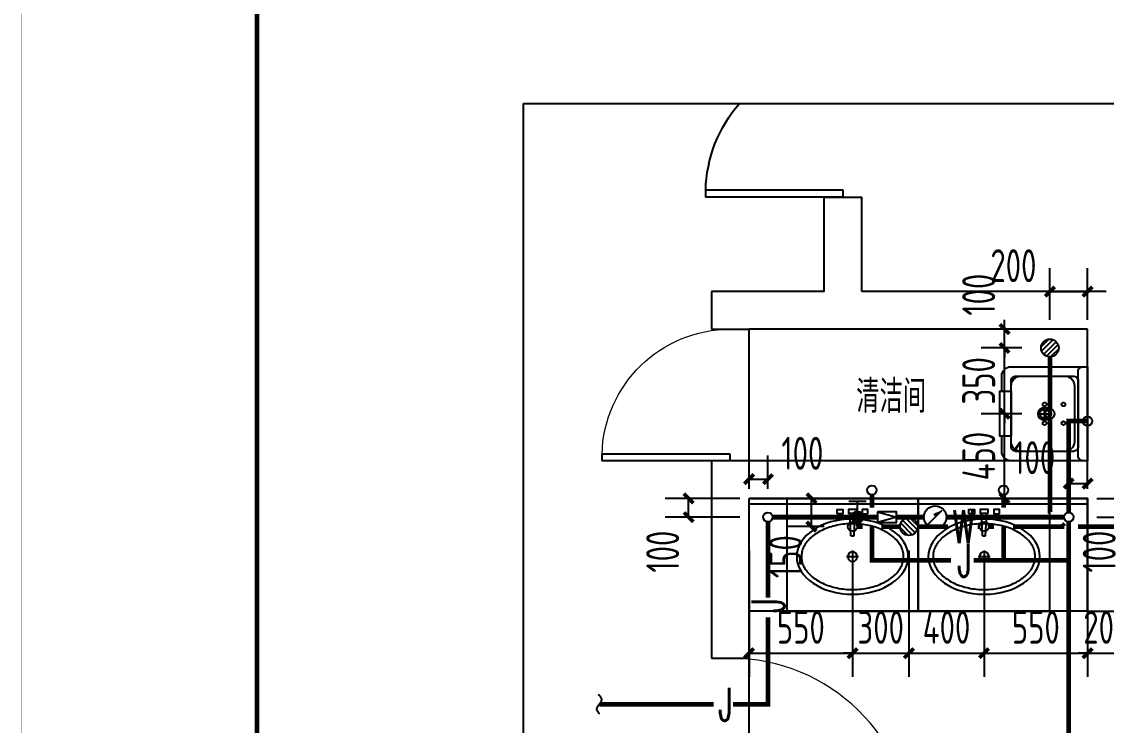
# Model space of a CAD drawing. Extents: x 57845 to 99897, y -155062 to -111524.
# Drawn here: x 57845 to 63614, y -132207 to -128465 of the extents above; entities that cross this region are included whole.
import ezdxf

# ---------------------------------------------------------------- set-up
doc = ezdxf.new("R2010")
doc.units = 0
doc.header["$LTSCALE"] = 1000
doc.header["$MEASUREMENT"] = 0
for name, color, linetype in [('02-TEXT_房间', 7, 'Continuous'), ('A-C_门', 150, 'Continuous'), ('A-I_卫-洁具', 241, 'Continuous'), ('A_STR-砌块墙', 121, 'Continuous'), ('EQUIP_地漏', 7, 'Continuous'), ('EQUIP_污水', 7, 'Continuous'), ('EQUIP_给水', 7, 'Continuous'), ('PIPE-污水', 2, 'Continuous'), ('PIPE-给水', 3, 'Continuous'), ('TEXT_污水', 7, 'Continuous'), ('TEXT_给水', 7, 'Continuous'), ('TWT_DIM', 3, 'Continuous'), ('VALVE_给水', 7, 'Continuous'), ('VPIPE-给水', 3, 'Continuous')]:
    doc.layers.add(name, color=color, linetype=linetype)
doc.layers.add('04-不打印_视口', color=5, linetype='Continuous', plot=False)
doc.layers.add('04-不打印_辅助线', color=165, linetype='Continuous', plot=False)
doc.styles.add('_TCH_DIM_T3', font='ROS1', dxfattribs={"width": 0.8, "bigfont": 'JD'})
doc.styles.add('_TCH_SPACE', font='ros.shx', dxfattribs={"width": 0.75, "height": 5, "bigfont": 'jd.shx'})
doc.styles.add('_TWT_PIPETEXT', font='SIMPLEX', dxfattribs={"width": 0.8, "height": 3.5, "bigfont": 'HZTXT'})
doc.dimstyles.new('_TWT_ARCH&&50', dxfattribs={"dimtxt": 175, "dimasz": 50, "dimexe": 125, "dimexo": 150, "dimgap": 50, "dimtad": 1, "dimdec": 0, "dimzin": 0, "dimdsep": 46, "dimtxsty": '_TCH_DIM_T3', "dimblk": 'ARCHTICK', "dimcen": 0.09, "dimazin": 2, "dimtfac": 1, "dimtdec": 0, "dimtix": 1, "dimtmove": 2, "dimatfit": 3, "dimfxl": 0, "dimtolj": 1, "dimtzin": 0, "dimarcsym": 0})

# ---------------------------------------------------------------- blocks, each defined once
blk = doc.blocks.new('图框-A1')
for points, const_width in [([(0, 0), (841, 0), (841, 594), (0, 594)], 0.05), ([(766, 584), (25, 584), (25, 10), (766, 10)], 0.5)]:
    blk.add_lwpolyline(points, close=True, dxfattribs=dict(const_width=const_width))
blk = doc.blocks.new('meae')
for p, q in [((-215, 0), (-243.8, 0)), ((-210, 5), (-210, 32.8)), ((-176.7, 0), (-205, 0)), ((-99.5, 8), (21.7, 14.4)), ((-99.5, -8), (-99.5, 8)), ((21.7, -14.4), (21.7, 14.4)), ((-210, -32.3), (-210, -5)), ((-99.5, -8), (21.7, -14.4))]:
    blk.add_line(p, q)
for points in [[(17.2, 81.4), (40, 81.4), (40, 51.4), (17.2, 51.4)], [(21.7, 21.4), (40, 21.4), (40, -21.4), (21.7, -21.4)], [(17.2, -81.4), (40, -81.4), (40, -51.4), (17.2, -51.4)]]:
    blk.add_lwpolyline(points, close=True)
at = {"const_width": 0.84}
blk.add_lwpolyline([(-209.6, -0.1, -1), (-210.4, -0.1, -1)], format="xyb", close=True, dxfattribs=at)
blk.add_circle((-210, 0), 25.2)
blk.add_ellipse((-210, 0), major_axis=(0, -296.8), ratio=0.673766)
at = {"color": 8}
blk.add_open_spline([(-210, -271.8), (-201.6, -271.8), (-193.3, -270.9), (-176.6, -267), (-168.2, -264.1), (-151.7, -256.3), (-143.6, -251.4), (-127.7, -239.7), (-119.9, -232.8), (-105, -217.1), (-97.9, -208.3), (-84.5, -189), (-78.3, -178.5), (-66.9, -156.1), (-61.7, -144.2), (-52.7, -119.1), (-48.8, -106), (-42.4, -79), (-39.9, -65.1), (-36.4, -36.9), (-35.4, -22.5), (-34.8, 6.2), (-35.3, 20.7), (-37.7, 49.2), (-39.6, 63.3), (-45, 90.9), (-48.3, 104.3), (-56.4, 130.2), (-61.1, 142.6), (-71.6, 166.1), (-77.5, 177.1), (-90.2, 197.7), (-97, 207.1), (-111.4, 224.2), (-118.9, 231.8), (-134.5, 245.1), (-142.5, 250.8), (-158.9, 260.1), (-167.2, 263.7), (-183.8, 269), (-192.2, 270.7), (-208.9, 272.2), (-217.3, 271.9), (-234, 269.5), (-242.4, 267.4), (-259, 261.1), (-267.2, 256.9), (-283.4, 246.7), (-291.3, 240.5), (-306.7, 226.3), (-314.1, 218.2), (-328.1, 200.2), (-334.7, 190.4), (-346.9, 169), (-352.4, 157.6), (-362.4, 133.5), (-366.8, 120.8), (-374.2, 94.4), (-377.2, 80.8), (-381.8, 52.9), (-383.4, 38.7), (-385.1, 10.1), (-385.2, -4.4), (-383.9, -33.1), (-382.5, -47.4), (-378.3, -75.4), (-375.4, -89.1), (-368.4, -115.7), (-364.2, -128.5), (-354.5, -153), (-349.1, -164.6), (-337.2, -186.3), (-330.7, -196.4), (-316.9, -214.8), (-309.6, -223.2), (-294.4, -237.9), (-286.5, -244.3), (-270.4, -255.1), (-262.2, -259.5), (-245.6, -266.3), (-237.3, -268.8), (-222.6, -271.3), (-216.3, -271.8), (-210, -271.8)], degree=3, knots=[0, 0, 0, 0, 0.154173, 0.154173, 0.308346, 0.308346, 0.462518, 0.462518, 0.616691, 0.616691, 0.770864, 0.770864, 0.925037, 0.925037, 1.07921, 1.07921, 1.233382, 1.233382, 1.387555, 1.387555, 1.541728, 1.541728, 1.695901, 1.695901, 1.850074, 1.850074, 2.004247, 2.004247, 2.158419, 2.158419, 2.312592, 2.312592, 2.466765, 2.466765, 2.620938, 2.620938, 2.775111, 2.775111, 2.929283, 2.929283, 3.083456, 3.083456, 3.237629, 3.237629, 3.391802, 3.391802, 3.545975, 3.545975, 3.700147, 3.700147, 3.85432, 3.85432, 4.008493, 4.008493, 4.162666, 4.162666, 4.316839, 4.316839, 4.471011, 4.471011, 4.625184, 4.625184, 4.779357, 4.779357, 4.93353, 4.93353, 5.087703, 5.087703, 5.241876, 5.241876, 5.396048, 5.396048, 5.550221, 5.550221, 5.704394, 5.704394, 5.858567, 5.858567, 6.01274, 6.01274, 6.166912, 6.166912, 6.283185, 6.283185, 6.283185, 6.283185], dxfattribs=at)
at = {"layer": '04-不打印_辅助线'}
blk.add_lwpolyline([(-500, -350), (-500, 350), (100, 350), (100, -350)], close=True, dxfattribs=at)
blk = doc.blocks.new('hgfd')
at = {"color": 8}
for p, q in [((0, 266.5), (0, 189.5)), ((-38.5, 228), (38.5, 228))]:
    blk.add_line(p, q, dxfattribs=at)
for points in [[(250, 0), (-250, 0), (-250, 406, -0.414214), (-200, 456), (-120, 456), (-120, 466), (120, 466), (120, 456), (200, 456, -0.414214), (250, 406)], [(175, 50), (-175, 50, -0.414214), (-200, 75), (-200, 381, -0.414214), (-175, 406), (175, 406, -0.414214), (200, 381), (200, 75, -0.414214)], [(250, 0), (-250, 0), (-250, 25, -0.414214), (-225, 50), (225, 50, -0.414214), (250, 25)]]:
    blk.add_lwpolyline(points, format="xyb", close=True)
blk.add_lwpolyline([(120, 406), (-120, 406), (-120, 466), (120, 466)], close=True)
blk.add_lwpolyline([(120, 456), (200, 456, -0.414214), (250, 406), (250, 0), (-250, 0), (-250, 406, -0.414214), (-200, 456), (-120, 456)], format="xyb")
blk.add_lwpolyline([(150, 70), (-150, 70, -0.414214), (-200, 120), (-200, 356, -0.414214), (-150, 406), (150, 406, -0.414214), (200, 356), (200, 120, -0.414214)], format="xyb", close=True, dxfattribs=at)
for centre, radius in [((-50, 228), 10), ((0, 228), 35), ((50, 228), 10), ((-50, 128), 10), ((50, 128), 10)]:
    blk.add_circle(centre, radius)
blk.add_circle((0, 228), 25, dxfattribs=at)
blk = doc.blocks.new('$DorLib2D$00000001')
at = {"ltscale": 0.5}
for p, q in [((0.45, 0.975), (0.5, 0.975)), ((0.45, 0), (0.45, 0.975)), ((0.5, 0), (0.5, 0.975)), ((0.5, 0), (0.45, 0))]:
    blk.add_line(p, q, dxfattribs=at)
at = {"lineweight": 13, "ltscale": 0.5}
blk.add_arc((0.475, 0), 0.975, 91.46928, 180, dxfattribs=at)
blk = doc.blocks.new('11')
at = {"layer": '04-不打印_视口', "elevation": 0}
blk.add_lwpolyline([(65433.8, -128899.9), (73633.8, -128899.9), (73633.8, -138699.9), (65433.8, -138699.9)], close=True, dxfattribs=at)
at = {"layer": 'A-C_门', "color": 8, "extrusion": (0, 0, -1)}
for p, q in [((67133.8, -129361.2, 0), (66402.5, -129361.2, 0)), ((66402.5, -129361.2, 0), (66402.5, -129398.7, 0)), ((67133.8, -129398.7, 0), (66402.5, -129398.7, 0)), ((67133.8, -129398.7, 0), (67133.8, -129361.2, 0))]:
    blk.add_line(p, q, dxfattribs=at)
at = {"layer": 'A-C_门', "color": 8}
for p, q in [((66633.8, -130799.9, 0), (66633.8, -130099.9, 0)), ((66633.8, -132849.9, 0), (66633.8, -131849.9, 0))]:
    blk.add_line(p, q, dxfattribs=at)
at = {"layer": 'A-C_门', "color": 8, "extrusion": (0, 0, -1)}
blk.add_arc((-67133.8, -129380, 0), 731.2, 1.46928, 41.02791, dxfattribs=at)
at = {"layer": 'A-I_卫-洁具', "ltscale": 0.1}
blk.add_line((66633.8, -131029.9, 0), (68433.8, -131029.9, 0), dxfattribs=at)
at = {"layer": 'A-I_卫-洁具', "ltscale": 0.1, "elevation": 0}
blk.add_lwpolyline([(66633.8, -130999.9), (68433.8, -130999.9), (68433.8, -131599.9), (66633.8, -131599.9)], close=True, dxfattribs=at)
at = {"layer": 'A_STR-砌块墙', "color": 8}
for p, q in [((67033.8, -129899.9), (67033.8, -129398.7)), ((67033.8, -129398.7), (67233.8, -129398.7)), ((67233.8, -129899.9), (67233.8, -129398.7)), ((66433.8, -129899.9), (66433.8, -130099.9)), ((67033.8, -129899.9), (66433.8, -129899.9)), ((68533.8, -129899.9), (67233.8, -129899.9)), ((66433.8, -130099.9), (66633.8, -130099.9)), ((67133.8, -130099.9), (66633.8, -130099.9)), ((68433.8, -130099.9), (67133.8, -130099.9)), ((68433.8, -130799.9), (68433.8, -130099.9)), ((66633.8, -130799.9), (66433.8, -130799.9)), ((66433.8, -130799.9), (66433.8, -130899.9)), ((68433.8, -130799.9), (66633.8, -130799.9)), ((66433.8, -130899.9), (66433.8, -131849.9)), ((68433.8, -130999.9), (66633.8, -130999.9)), ((66633.8, -131849.9), (66633.8, -130999.9)), ((68433.8, -131599.9), (68433.8, -130999.9)), ((68433.8, -131599.9), (68633.8, -131599.9)), ((66433.8, -131849.9), (66633.8, -131849.9))]:
    blk.add_line(p, q, dxfattribs=at)
at = {"layer": 'A-C_门', "color": 8, "zscale": 200}
for p, xscale, yscale, rotation in [((66533.8, -130449.9), -700, 700, 89.99999999998518), ((66533.8, -132349.9), -1000, -1000, 89.99999999998768)]:
    blk.add_blockref('$DorLib2D$00000001', p, dxfattribs=dict(at, xscale=xscale, yscale=yscale, rotation=rotation))
at = {"layer": 'A-I_卫-洁具', "ltscale": 0.1, "rotation": 89.99999999369673}
blk.add_blockref('hgfd', (68433.8, -130549.9, 0), dxfattribs=at)
at = {"layer": 'A-I_卫-洁具', "ltscale": 0.1, "xscale": -1, "rotation": 270}
for p in [(67183.8, -131099.9, 0), (67883.8, -131099.9, 0)]:
    blk.add_blockref('meae', p, dxfattribs=at)
at = {"layer": '02-TEXT_房间', "style": '_TCH_SPACE', "width": 0.75}
blk.add_text('清洁间', height=173.64, dxfattribs=at).set_placement((67204.2, -130544.9, 0))
blk = doc.blocks.new('$TwtSys$00000147')
blk.add_circle((0, 0, 0), 1)
blk = doc.blocks.new('$TwtSys$00000141')
for p, q in [((-94, 8), (-10, 92)), ((-94, 8), (-10, 92)), ((-87, -35), (35, 87)), ((-87, -35), (35, 87)), ((-66, -66), (66, 66)), ((-66, -66), (66, 66)), ((-32, -87), (88, 33)), ((-32, -87), (88, 33)), ((11, -92), (92, -11)), ((11, -92), (92, -11))]:
    blk.add_line(p, q)
blk.add_circle((0, 0), 94)
blk.add_circle((0, 0), 94)
blk = doc.blocks.new('_ArchTick')
at = {"color": 0, "linetype": 'ByBlock', "const_width": 0.4}
blk.add_lwpolyline([(-0.5, -0.5), (0.5, 0.5)], dxfattribs=at)
blk = doc.blocks.new('*D242')
at = {"layer": 'Defpoints', "color": 0}
for p in [(63513.7, -131126.7), (63713.7, -131126.7), (63713.7, -131823.4)]:
    blk.add_point(p, dxfattribs=at)
at = {"layer": 'TWT_DIM', "color": 0, "lineweight": -2}
for p, q in [((63513.7, -131276.7), (63513.7, -131948.4)), ((63713.7, -131276.7), (63713.7, -131948.4)), ((63513.7, -131823.4), (63463.7, -131823.4)), ((63513.7, -131823.4), (63713.7, -131823.4)), ((63713.7, -131823.4), (63763.7, -131823.4))]:
    blk.add_line(p, q, dxfattribs=at)
at = {"layer": 'TWT_DIM', "color": 0, "lineweight": -2, "xscale": 50, "yscale": 50, "zscale": 50}
blk.add_blockref('_ArchTick', (63513.7, -131823.4), dxfattribs=at)
at = {"layer": 'TWT_DIM', "color": 0, "lineweight": -2, "xscale": 50, "yscale": 50, "zscale": 50, "rotation": 180}
blk.add_blockref('_ArchTick', (63713.7, -131823.4), dxfattribs=at)
at = {"layer": 'TWT_DIM', "color": 0, "insert": (63613.7, -131685.9), "char_height": 175, "attachment_point": 5, "style": '_TCH_DIM_T3'}
blk.add_mtext('\\A1;200', dxfattribs=at)
blk = doc.blocks.new('*D243')
at = {"layer": 'Defpoints', "color": 0}
for p in [(62963.7, -131126.7), (63513.7, -131126.7), (63513.7, -131823.4)]:
    blk.add_point(p, dxfattribs=at)
at = {"layer": 'TWT_DIM', "color": 0, "lineweight": -2}
for p, q in [((62963.7, -131276.7), (62963.7, -131948.4)), ((63513.7, -131276.7), (63513.7, -131948.4)), ((62963.7, -131823.4), (63513.7, -131823.4))]:
    blk.add_line(p, q, dxfattribs=at)
at = {"layer": 'TWT_DIM', "color": 0, "lineweight": -2, "xscale": 50, "yscale": 50, "zscale": 50, "rotation": 180}
blk.add_blockref('_ArchTick', (62963.7, -131823.4), dxfattribs=at)
at = {"layer": 'TWT_DIM', "color": 0, "lineweight": -2, "xscale": 50, "yscale": 50, "zscale": 50}
blk.add_blockref('_ArchTick', (63513.7, -131823.4), dxfattribs=at)
at = {"layer": 'TWT_DIM', "color": 0, "insert": (63238.7, -131685.9), "char_height": 175, "attachment_point": 5, "style": '_TCH_DIM_T3'}
blk.add_mtext('\\A1;550', dxfattribs=at)
blk = doc.blocks.new('*D244')
at = {"layer": 'Defpoints', "color": 0}
for p in [(62563.7, -131126.7), (62963.7, -131126.7), (62963.7, -131823.4)]:
    blk.add_point(p, dxfattribs=at)
at = {"layer": 'TWT_DIM', "color": 0, "lineweight": -2}
for p, q in [((62563.7, -131276.7), (62563.7, -131948.4)), ((62963.7, -131276.7), (62963.7, -131948.4)), ((62563.7, -131823.4), (62963.7, -131823.4))]:
    blk.add_line(p, q, dxfattribs=at)
at = {"layer": 'TWT_DIM', "color": 0, "lineweight": -2, "xscale": 50, "yscale": 50, "zscale": 50, "rotation": 180}
blk.add_blockref('_ArchTick', (62563.7, -131823.4), dxfattribs=at)
at = {"layer": 'TWT_DIM', "color": 0, "lineweight": -2, "xscale": 50, "yscale": 50, "zscale": 50}
blk.add_blockref('_ArchTick', (62963.7, -131823.4), dxfattribs=at)
at = {"layer": 'TWT_DIM', "color": 0, "insert": (62763.7, -131685.9), "char_height": 175, "attachment_point": 5, "style": '_TCH_DIM_T3'}
blk.add_mtext('\\A1;400', dxfattribs=at)
blk = doc.blocks.new('*D245')
at = {"layer": 'Defpoints', "color": 0}
for p in [(62263.7, -131126.7), (62563.7, -131126.7), (62563.7, -131823.4)]:
    blk.add_point(p, dxfattribs=at)
at = {"layer": 'TWT_DIM', "color": 0, "lineweight": -2}
for p, q in [((62263.7, -131276.7), (62263.7, -131948.4)), ((62563.7, -131276.7), (62563.7, -131948.4)), ((62263.7, -131823.4), (62213.7, -131823.4)), ((62263.7, -131823.4), (62563.7, -131823.4)), ((62563.7, -131823.4), (62613.7, -131823.4))]:
    blk.add_line(p, q, dxfattribs=at)
at = {"layer": 'TWT_DIM', "color": 0, "lineweight": -2, "xscale": 50, "yscale": 50, "zscale": 50}
blk.add_blockref('_ArchTick', (62263.7, -131823.4), dxfattribs=at)
at = {"layer": 'TWT_DIM', "color": 0, "lineweight": -2, "xscale": 50, "yscale": 50, "zscale": 50, "rotation": 180}
blk.add_blockref('_ArchTick', (62563.7, -131823.4), dxfattribs=at)
at = {"layer": 'TWT_DIM', "color": 0, "insert": (62413.7, -131685.9), "char_height": 175, "attachment_point": 5, "style": '_TCH_DIM_T3'}
blk.add_mtext('\\A1;300', dxfattribs=at)
blk = doc.blocks.new('*D246')
at = {"layer": 'Defpoints', "color": 0}
for p in [(61713.7, -131126.7), (62263.7, -131126.7), (62263.7, -131823.4)]:
    blk.add_point(p, dxfattribs=at)
at = {"layer": 'TWT_DIM', "color": 0, "lineweight": -2}
for p, q in [((61713.7, -131276.7), (61713.7, -131948.4)), ((62263.7, -131276.7), (62263.7, -131948.4)), ((61713.7, -131823.4), (62263.7, -131823.4))]:
    blk.add_line(p, q, dxfattribs=at)
at = {"layer": 'TWT_DIM', "color": 0, "lineweight": -2, "xscale": 50, "yscale": 50, "zscale": 50, "rotation": 180}
blk.add_blockref('_ArchTick', (61713.7, -131823.4), dxfattribs=at)
at = {"layer": 'TWT_DIM', "color": 0, "lineweight": -2, "xscale": 50, "yscale": 50, "zscale": 50}
blk.add_blockref('_ArchTick', (62263.7, -131823.4), dxfattribs=at)
at = {"layer": 'TWT_DIM', "color": 0, "insert": (61988.7, -131685.9), "char_height": 175, "attachment_point": 5, "style": '_TCH_DIM_T3'}
blk.add_mtext('\\A1;550', dxfattribs=at)
blk = doc.blocks.new('*D247')
at = {"layer": 'Defpoints', "color": 0}
for p in [(63072.6, -130549.9), (63313.7, -130549.9), (63313.7, -130999.9)]:
    blk.add_point(p, dxfattribs=at)
at = {"layer": 'TWT_DIM', "color": 0, "lineweight": -2}
for p, q in [((63163.7, -130549.9), (62947.6, -130549.9)), ((63072.6, -130999.9), (63072.6, -130549.9)), ((63163.7, -130999.9), (62947.6, -130999.9))]:
    blk.add_line(p, q, dxfattribs=at)
at = {"layer": 'TWT_DIM', "color": 0, "lineweight": -2, "xscale": 50, "yscale": 50, "zscale": 50}
for p, rotation in [((63072.6, -130549.9), 90), ((63072.6, -130999.9), 270)]:
    blk.add_blockref('_ArchTick', p, dxfattribs=dict(at, rotation=rotation))
at = {"layer": 'TWT_DIM', "color": 0, "insert": (62935.1, -130774.9), "char_height": 175, "attachment_point": 5, "rotation": 90, "style": '_TCH_DIM_T3'}
blk.add_mtext('\\A1;450', dxfattribs=at)
blk = doc.blocks.new('*D248')
at = {"layer": 'Defpoints', "color": 0}
for p in [(63072.6, -130199.9), (63313.7, -130199.9), (63313.7, -130549.9)]:
    blk.add_point(p, dxfattribs=at)
at = {"layer": 'TWT_DIM', "color": 0, "lineweight": -2}
for p, q in [((63072.6, -130199.9), (63072.6, -130149.9)), ((63163.7, -130199.9), (62947.6, -130199.9)), ((63072.6, -130549.9), (63072.6, -130199.9)), ((63163.7, -130549.9), (62947.6, -130549.9)), ((63072.6, -130549.9), (63072.6, -130599.9))]:
    blk.add_line(p, q, dxfattribs=at)
at = {"layer": 'TWT_DIM', "color": 0, "lineweight": -2, "xscale": 50, "yscale": 50, "zscale": 50}
for p, rotation in [((63072.6, -130199.9), 270), ((63072.6, -130549.9), 90)]:
    blk.add_blockref('_ArchTick', p, dxfattribs=dict(at, rotation=rotation))
at = {"layer": 'TWT_DIM', "color": 0, "insert": (62935.1, -130374.9), "char_height": 175, "attachment_point": 5, "rotation": 90, "style": '_TCH_DIM_T3'}
blk.add_mtext('\\A1;350', dxfattribs=at)
blk = doc.blocks.new('*D249')
at = {"layer": 'Defpoints', "color": 0}
for p in [(63072.6, -130099.9), (63313.7, -130099.9), (63313.7, -130199.9)]:
    blk.add_point(p, dxfattribs=at)
at = {"layer": 'TWT_DIM', "color": 0, "lineweight": -2}
for p, q in [((63072.6, -130099.9), (63072.6, -130049.9)), ((63163.7, -130099.9), (62947.6, -130099.9)), ((63072.6, -130199.9), (63072.6, -130099.9)), ((63163.7, -130199.9), (62947.6, -130199.9)), ((63072.6, -130199.9), (63072.6, -130249.9))]:
    blk.add_line(p, q, dxfattribs=at)
at = {"layer": 'TWT_DIM', "color": 0, "lineweight": -2, "xscale": 50, "yscale": 50, "zscale": 50}
for p, rotation in [((63072.6, -130099.9), 270), ((63072.6, -130199.9), 90)]:
    blk.add_blockref('_ArchTick', p, dxfattribs=dict(at, rotation=rotation))
at = {"layer": 'TWT_DIM', "color": 0, "insert": (62935.1, -129916.6), "char_height": 175, "attachment_point": 5, "rotation": 90, "style": '_TCH_DIM_T3'}
blk.add_mtext('\\A1;100', dxfattribs=at)
blk = doc.blocks.new('*D250')
at = {"layer": 'Defpoints', "color": 0}
for p in [(63513.7, -129899.9), (63313.7, -130199.9), (63513.7, -130199.9)]:
    blk.add_point(p, dxfattribs=at)
at = {"layer": 'TWT_DIM', "color": 0, "lineweight": -2}
for p, q in [((63313.7, -130049.9), (63313.7, -129774.9)), ((63513.7, -130049.9), (63513.7, -129774.9)), ((63313.7, -129899.9), (63513.7, -129899.9))]:
    blk.add_line(p, q, dxfattribs=at)
at = {"layer": 'TWT_DIM', "color": 0, "lineweight": -2, "xscale": 50, "yscale": 50, "zscale": 50, "rotation": 180}
blk.add_blockref('_ArchTick', (63313.7, -129899.9), dxfattribs=at)
at = {"layer": 'TWT_DIM', "color": 0, "lineweight": -2, "xscale": 50, "yscale": 50, "zscale": 50}
blk.add_blockref('_ArchTick', (63513.7, -129899.9), dxfattribs=at)
at = {"layer": 'TWT_DIM', "color": 0, "insert": (63119.7, -129762.4), "char_height": 175, "attachment_point": 5, "style": '_TCH_DIM_T3'}
blk.add_mtext('\\A1;200', dxfattribs=at)
blk = doc.blocks.new('*D251')
at = {"layer": 'Defpoints', "color": 0}
for p in [(62045.1, -130999.9), (62263.7, -130999.9), (62263.7, -131149.9)]:
    blk.add_point(p, dxfattribs=at)
at = {"layer": 'TWT_DIM', "color": 0, "lineweight": -2}
for p, q in [((62113.7, -130999.9), (61920.1, -130999.9)), ((62045.1, -131149.9), (62045.1, -130999.9)), ((62113.7, -131149.9), (61920.1, -131149.9))]:
    blk.add_line(p, q, dxfattribs=at)
at = {"layer": 'TWT_DIM', "color": 0, "lineweight": -2, "xscale": 50, "yscale": 50, "zscale": 50}
for p, rotation in [((62045.1, -130999.9), 90), ((62045.1, -131149.9), 270)]:
    blk.add_blockref('_ArchTick', p, dxfattribs=dict(at, rotation=rotation))
at = {"layer": 'TWT_DIM', "color": 0, "insert": (61907.6, -131310), "char_height": 175, "attachment_point": 5, "rotation": 90, "style": '_TCH_DIM_T3'}
blk.add_mtext('\\A1;150', dxfattribs=at)
blk = doc.blocks.new('$TwtSys$00000132')
at = {"elevation": 0}
blk.add_lwpolyline([(7, -101, -0.575183), (0, 0, 0.604745), (-11, 101, 16.924828)], format="xyb", dxfattribs=at)
blk = doc.blocks.new('$VALVE$00000497')
for p, q in [((77.8, 138.2), (-77.8, 138.2)), ((0, 50), (0, 138.2))]:
    blk.add_line(p, q)
at = {"const_width": 49.6}
blk.add_lwpolyline([(24.8, 0, 1), (-24.8, 0, 1)], format="xyb", close=True, dxfattribs=at)
blk.add_circle((0, 0), 50)
blk = doc.blocks.new('$VALVE$00000301')
for points in [[(-125, 72), (125, 0), (-125, -72)], [(-125, 72), (-125, -72), (125, -72), (125, 72), (-125, 72)]]:
    blk.add_lwpolyline(points)
for p in [(-125, 0), (125, 0)]:
    blk.add_point(p)
blk = doc.blocks.new('$VALVE$00000742')
blk.add_line((-93, -93), (93, 93))
blk.add_lwpolyline([(93, 93, 0, 50, 0), (-13, 22, 50, 50, 0)], format="xyseb")
blk.add_circle((0, 0), 150)
for p in [(-150, 0), (150, 0)]:
    blk.add_point(p)
blk = doc.blocks.new('*D348')
at = {"layer": 'Defpoints', "color": 0}
for p in [(61813.7, -130897.6), (61713.7, -131099.9), (61813.7, -131099.9)]:
    blk.add_point(p, dxfattribs=at)
at = {"layer": 'TWT_DIM', "color": 0, "lineweight": -2}
for p, q in [((61713.7, -130949.9), (61713.7, -130772.6)), ((61813.7, -130949.9), (61813.7, -130772.6)), ((61713.7, -130897.6), (61813.7, -130897.6))]:
    blk.add_line(p, q, dxfattribs=at)
at = {"layer": 'TWT_DIM', "color": 0, "lineweight": -2, "xscale": 50, "yscale": 50, "zscale": 50, "rotation": 180}
blk.add_blockref('_ArchTick', (61713.7, -130897.6), dxfattribs=at)
at = {"layer": 'TWT_DIM', "color": 0, "lineweight": -2, "xscale": 50, "yscale": 50, "zscale": 50}
blk.add_blockref('_ArchTick', (61813.7, -130897.6), dxfattribs=at)
at = {"layer": 'TWT_DIM', "color": 0, "insert": (61997.1, -130760.1), "char_height": 175, "attachment_point": 5, "style": '_TCH_DIM_T3'}
blk.add_mtext('\\A1;100', dxfattribs=at)
blk = doc.blocks.new('*D349')
at = {"layer": 'Defpoints', "color": 0}
for p in [(61391.8, -130999.9), (61813.7, -130999.9), (61813.7, -131099.9)]:
    blk.add_point(p, dxfattribs=at)
at = {"layer": 'TWT_DIM', "color": 0, "lineweight": -2}
for p, q in [((61663.7, -130999.9), (61266.8, -130999.9)), ((61391.8, -131099.9), (61391.8, -130999.9)), ((61663.7, -131099.9), (61266.8, -131099.9))]:
    blk.add_line(p, q, dxfattribs=at)
at = {"layer": 'TWT_DIM', "color": 0, "lineweight": -2, "xscale": 50, "yscale": 50, "zscale": 50}
for p, rotation in [((61391.8, -130999.9), 90), ((61391.8, -131099.9), 270)]:
    blk.add_blockref('_ArchTick', p, dxfattribs=dict(at, rotation=rotation))
at = {"layer": 'TWT_DIM', "color": 0, "insert": (61254.3, -131283.3), "char_height": 175, "attachment_point": 5, "rotation": 90, "style": '_TCH_DIM_T3'}
blk.add_mtext('\\A1;100', dxfattribs=at)
blk = doc.blocks.new('*D350')
at = {"layer": 'Defpoints', "color": 0}
for p in [(63513.7, -130921.1), (63413.7, -131099.9), (63513.7, -131099.9)]:
    blk.add_point(p, dxfattribs=at)
at = {"layer": 'TWT_DIM', "color": 0, "lineweight": -2}
for p, q in [((63413.7, -130949.9), (63413.7, -130796.1)), ((63513.7, -130949.9), (63513.7, -130796.1)), ((63413.7, -130921.1), (63513.7, -130921.1))]:
    blk.add_line(p, q, dxfattribs=at)
at = {"layer": 'TWT_DIM', "color": 0, "lineweight": -2, "xscale": 50, "yscale": 50, "zscale": 50, "rotation": 180}
blk.add_blockref('_ArchTick', (63413.7, -130921.1), dxfattribs=at)
at = {"layer": 'TWT_DIM', "color": 0, "lineweight": -2, "xscale": 50, "yscale": 50, "zscale": 50}
blk.add_blockref('_ArchTick', (63513.7, -130921.1), dxfattribs=at)
at = {"layer": 'TWT_DIM', "color": 0, "insert": (63230.4, -130783.6), "char_height": 175, "attachment_point": 5, "style": '_TCH_DIM_T3'}
blk.add_mtext('\\A1;100', dxfattribs=at)
blk = doc.blocks.new('*D351')
at = {"layer": 'Defpoints', "color": 0}
for p in [(63413.7, -130999.9), (63713.7, -130999.9), (63413.7, -131099.9)]:
    blk.add_point(p, dxfattribs=at)
at = {"layer": 'TWT_DIM', "color": 0, "lineweight": -2}
for p, q in [((63713.7, -130999.9), (63713.7, -130949.9)), ((63563.7, -130999.9), (63838.7, -130999.9)), ((63713.7, -131099.9), (63713.7, -130999.9)), ((63563.7, -131099.9), (63838.7, -131099.9)), ((63713.7, -131099.9), (63713.7, -131149.9))]:
    blk.add_line(p, q, dxfattribs=at)
at = {"layer": 'TWT_DIM', "color": 0, "lineweight": -2, "xscale": 50, "yscale": 50, "zscale": 50}
for p, rotation in [((63713.7, -130999.9), 270), ((63713.7, -131099.9), 90)]:
    blk.add_blockref('_ArchTick', p, dxfattribs=dict(at, rotation=rotation))
at = {"layer": 'TWT_DIM', "color": 0, "insert": (63576.2, -131283.3), "char_height": 175, "attachment_point": 5, "rotation": 90, "style": '_TCH_DIM_T3'}
blk.add_mtext('\\A1;100', dxfattribs=at)

msp = doc.modelspace()

# ---------------------------------------------------------------- hatches: boundary and pattern name
at = {"layer": 'PIPE-污水', "linetype": 'Continuous'}
for points in [[(63313.7, -131073), (63301.2, -131073), (63301.2, -131078.2)], [(63313.7, -131073), (63304.9, -131081.9), (63301.2, -131078.2)]]:
    msp.add_hatch(color=256, dxfattribs=at).paths.add_polyline_path(points)
at = {"layer": 'PIPE-给水', "linetype": 'Continuous'}
for points in [[(63413.7, -130589), (63401.2, -130589), (63401.2, -130576.5)], [(63413.7, -130589), (63413.7, -130576.5), (63401.2, -130576.5)], [(62367.2, -131329.9), (62354.7, -131329.9), (62354.7, -131342.4)], [(62367.2, -131329.9), (62367.2, -131342.4), (62354.7, -131342.4)], [(61813.7, -132095.7), (61813.7, -132108.2), (61826.2, -132108.2)], [(61813.7, -132095.7), (61826.2, -132095.7), (61826.2, -132108.2)]]:
    msp.add_hatch(color=256, dxfattribs=at).paths.add_polyline_path(points)

# ---------------------------------------------------------------- linework, layer by layer
at = {"layer": 'PIPE-污水', "linetype": 'Continuous', "ltscale": 0.5, "const_width": 25}
for points in [[(63313.7, -130524.9), (63313.7, -130246.9)], [(63313.7, -130574.9), (63313.7, -131073)], [(63376, -131135.3), (63390.7, -131149.9)], [(62288.7, -131149.9), (62317.2, -131149.9)], [(62417.2, -131149.9), (62516.7, -131149.9)], [(62610.7, -131149.9), (62772.3, -131149.9)], [(62928.9, -131149.9), (62938.7, -131149.9)], [(62988.7, -131149.9), (63017.2, -131149.9)], [(63117.2, -131149.9), (63390.7, -131149.9)], [(63463.7, -131149.9), (63728.9, -131149.9)]]:
    msp.add_lwpolyline(points, dxfattribs=at)
at = {"layer": 'PIPE-给水', "linetype": 'Continuous', "ltscale": 0.5, "const_width": 25}
for points in [[(63413.7, -131074.9), (63413.7, -130589)], [(63413.7, -130589), (63513.7, -130589)], [(62367.2, -131049.9), (62367.2, -130981.1)], [(63067.2, -131049.9), (63067.2, -130981.1)], [(61813.7, -131124.9), (61813.7, -131528.9)], [(62397, -131099.9), (61838.7, -131099.9)], [(62643.4, -131099.9), (62496.9, -131099.9)], [(63388.7, -131099.9), (62763.4, -131099.9)], [(63413.7, -131124.9), (63413.7, -131329.9)], [(62367.2, -131329.9), (62367.2, -131149.9)], [(63067.2, -131329.9), (63067.2, -131149.9)], [(62367.2, -131329.9), (62788.3, -131329.9)], [(62908.6, -131329.9), (63067.2, -131329.9)], [(63067.2, -131329.9), (63413.7, -131329.9)], [(63413.7, -131329.9), (63413.7, -133994.6)], [(61813.7, -131632.2), (61813.7, -132095.7)], [(60917, -132095.7), (61525.1, -132095.7)], [(61628.5, -132095.7), (61813.7, -132095.7)]]:
    msp.add_lwpolyline(points, dxfattribs=at)
at = {"layer": 'VPIPE-给水', "linetype": 'Continuous'}
for centre in [(63513.7, -130589, 0), (62367.2, -130956.1), (63067.2, -130956.1), (61813.7, -131099.9), (63413.7, -131099.9)]:
    msp.add_circle(centre, 25, dxfattribs=at)

# ---------------------------------------------------------------- block references
at = {"xscale": 50, "yscale": 50, "zscale": 50}
msp.add_blockref('图框-A1', (57845.8, -155061.2), dxfattribs=at)
at = {"layer": 'EQUIP_地漏', "xscale": 0.5, "yscale": 0.5, "zscale": 0.5}
for p, rotation in [((63313.7, -130199.9), 180), ((62563.7, -131149.9), 90)]:
    msp.add_blockref('$TwtSys$00000141', p, dxfattribs=dict(at, rotation=rotation))
at = {"layer": 'EQUIP_污水', "xscale": 25, "yscale": 25, "zscale": 25}
for p in [(63313.7, -130549.9), (62263.7, -131149.9), (62963.7, -131149.9)]:
    msp.add_blockref('$TwtSys$00000147', p, dxfattribs=at)
at = {"layer": 'EQUIP_给水', "xscale": 0.5, "yscale": 0.5, "zscale": 0.5}
msp.add_blockref('$TwtSys$00000132', (60917, -132095.7), dxfattribs=at)
at = {"layer": 'PIPE-给水', "linetype": 'Continuous'}
msp.add_blockref('11', (-4920.1, 0), dxfattribs=at)
at = {"layer": 'VALVE_给水', "xscale": 0.6, "yscale": 0.6, "zscale": 0.6}
msp.add_blockref('$VALVE$00000497', (62290.3, -131099.9), dxfattribs=at)
at = {"layer": 'VALVE_给水', "xscale": -0.4, "yscale": -0.4, "zscale": 0.4, "rotation": 180.0000000001157}
for name, p in [('$VALVE$00000301', (62446.9, -131099.9)), ('$VALVE$00000742', (62703.4, -131099.9))]:
    msp.add_blockref(name, p, dxfattribs=at)

# ---------------------------------------------------------------- texts
at = {"layer": 'TEXT_污水', "style": '_TWT_PIPETEXT', "width": 0.64}
msp.add_text('W', height=175, dxfattribs=at).set_placement((62797.3, -131237.4))
at = {"layer": 'TEXT_给水', "style": '_TWT_PIPETEXT', "width": 0.64}
for p in [(62821.8, -131417.4), (61550.1, -132183.2)]:
    msp.add_text('J', height=175, dxfattribs=at).set_placement(p)
msp.add_text('J', height=175, rotation=90, dxfattribs=at).set_placement((61901.2, -131607.2))

# ---------------------------------------------------------------- dimensions: what is measured, and where the dimension line sits
at = {"layer": 'TWT_DIM'}
for base, p1, p2, angle, text, picture, middle in [((63513.7, -129899.9), (63313.7, -130199.9), (63513.7, -130199.9), 0, '200', '*D250', (63119.7, -129762.4)), ((63072.6, -130099.9), (63313.7, -130199.9), (63313.7, -130099.9), 90, '100', '*D249', (62935.1, -129916.6)), ((61813.7, -130897.6), (61713.7, -131099.9), (61813.7, -131099.9), 360, '100', '*D348', (61997.1, -130760.1)), ((63513.7, -130921.1), (63413.7, -131099.9), (63513.7, -131099.9), 0, '100', '*D350', (63230.4, -130783.6)), ((63713.7, -130999.9), (63413.7, -131099.9), (63413.7, -130999.9), 90, '100', '*D351', (63576.2, -131283.3)), ((61391.8, -130999.9), (61813.7, -131099.9), (61813.7, -130999.9), 90, '100', '*D349', (61254.3, -131283.3)), ((62045.1, -130999.9), (62263.7, -131149.9), (62263.7, -130999.9), 90, '150', '*D251', (61907.6, -131310))]:
    dim = msp.add_linear_dim(base=base, p1=p1, p2=p2, angle=angle, text=text, dimstyle='_TWT_ARCH&&50', dxfattribs=at)
    dim.commit()
    dim.dimension.update_dxf_attribs({"geometry": picture, "text_midpoint": middle, "dimtype": 161})
for p1, p2, distance, text, picture, middle in [((63313.7, -130549.9), (63313.7, -130199.9), 241.1, '350', '*D248', (62935.1, -130374.9)), ((63313.7, -130999.9), (63313.7, -130549.9), 241.1, '450', '*D247', (62935.1, -130774.9)), ((61713.7, -131126.7), (62263.7, -131126.7), -696.7, '550', '*D246', (61988.7, -131685.9)), ((62263.7, -131126.7), (62563.7, -131126.7), -696.7, '300', '*D245', (62413.7, -131685.9)), ((62563.7, -131126.7), (62963.7, -131126.7), -696.7, '400', '*D244', (62763.7, -131685.9)), ((62963.7, -131126.7), (63513.7, -131126.7), -696.7, '550', '*D243', (63238.7, -131685.9)), ((63513.7, -131126.7), (63713.7, -131126.7), -696.7, '200', '*D242', (63613.7, -131685.9))]:
    dim = msp.add_aligned_dim(p1=p1, p2=p2, distance=distance, text=text, dimstyle='_TWT_ARCH&&50', dxfattribs=at)
    dim.commit()
    dim.dimension.update_dxf_attribs({"geometry": picture, "text_midpoint": middle})

doc.saveas('drawing.dxf')
